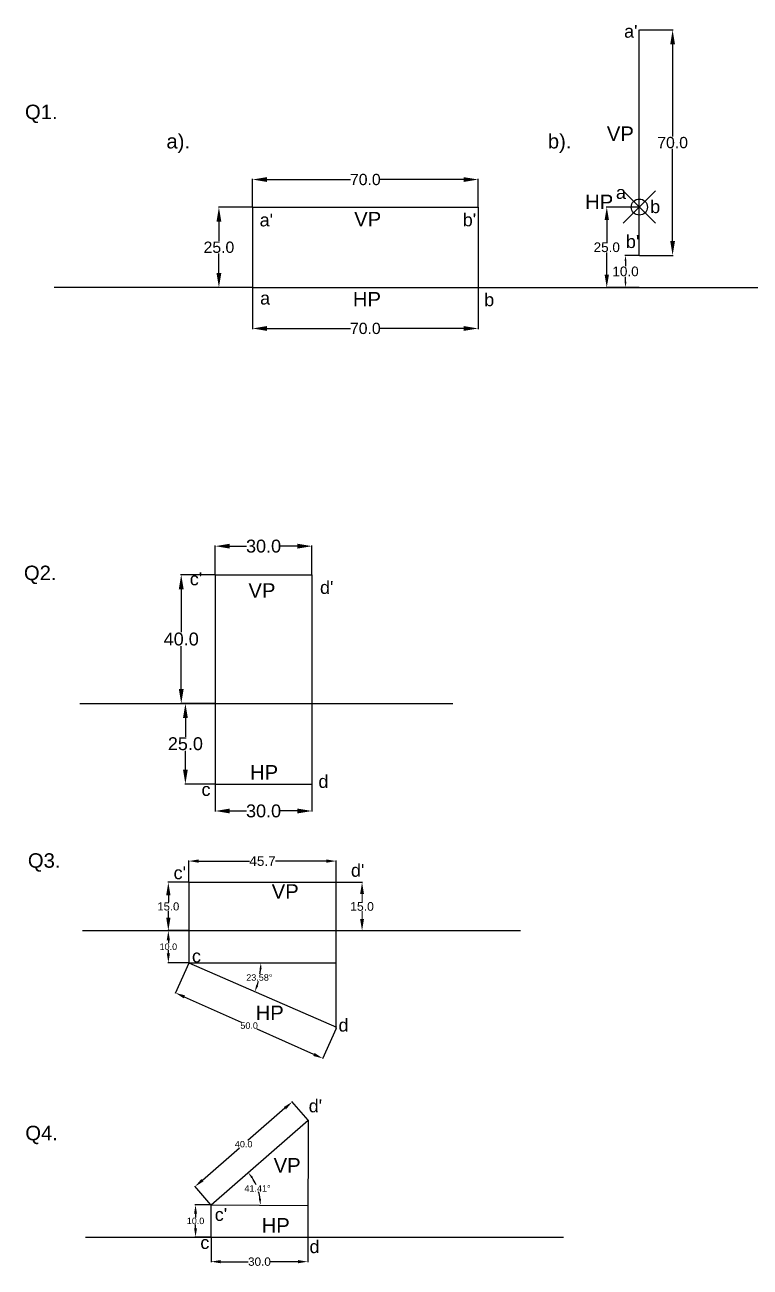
# Model space of a CAD drawing. Header units: millimetres. Extents: x 115 to 565, y 84 to 469.
# Drawn here: x 115 to 340, y 83.5 to 469.3 of the extents above; entities that cross this region are included whole.
import ezdxf

# ---------------------------------------------------------------- set-up
doc = ezdxf.new("R2010")
doc.units = ezdxf.units.MM
doc.header["$MEASUREMENT"] = 0
doc.header["$PDMODE"] = 35
doc.header["$PDSIZE"] = 5
doc.styles.get("Standard").update_dxf_attribs({"font": 'arial.ttf'})
doc.dimstyles.get("Standard").update_dxf_attribs({"dimtxt": 0.18, "dimasz": 0.18, "dimexe": 0.18, "dimexo": 0.0625, "dimgap": 0.09, "dimtad": 0, "dimtih": 1, "dimtoh": 1, "dimdec": 1, "dimzin": 0, "dimdsep": 46, "dimtxsty": 'Standard', "dimcen": 0.09, "dimadec": 0, "dimazin": 0, "dimtfac": 1, "dimtdec": 1, "dimtofl": 0, "dimtmove": 0, "dimatfit": 3, "dimfxl": 1, "dimtolj": 1, "dimtzin": 0, "dimarcsym": 0})

# ---------------------------------------------------------------- blocks, each defined once
blk = doc.blocks.new('*D12')
at = {"color": 0, "lineweight": -2, "transparency": 16777216}
for p, q in [((174.09, 298.6), (174.09, 307.58)), ((178.59, 307.4), (183.81, 307.4)), ((199.59, 307.4), (194.37, 307.4)), ((204.09, 298.6), (204.09, 307.58))]:
    blk.add_line(p, q, dxfattribs=at)
at = {"color": 0, "transparency": 16777216}
for points in [[(178.59, 308.15), (178.59, 306.65), (174.09, 307.4)], [(199.59, 308.15), (199.59, 306.65), (204.09, 307.4)]]:
    blk.add_solid(points, dxfattribs=at)
at = {"layer": 'Defpoints', "color": 0, "transparency": 16777216}
for p in [(204.09, 307.4), (174.09, 298.54), (204.09, 298.54)]:
    blk.add_point(p, dxfattribs=at)
at = {"color": 0, "transparency": 16777216, "insert": (189.09, 307.4), "char_height": 4, "attachment_point": 5}
blk.add_mtext('\\A1;30.0', dxfattribs=at)
blk = doc.blocks.new('*D13')
at = {"color": 0, "lineweight": -2, "transparency": 16777216}
for p, q in [((174.09, 233.47), (174.09, 224.99)), ((204.09, 233.47), (204.09, 224.99)), ((178.59, 225.17), (183.81, 225.17)), ((199.59, 225.17), (194.37, 225.17))]:
    blk.add_line(p, q, dxfattribs=at)
at = {"color": 0, "transparency": 16777216}
for points in [[(178.59, 225.92), (178.59, 224.42), (174.09, 225.17)], [(199.59, 225.92), (199.59, 224.42), (204.09, 225.17)]]:
    blk.add_solid(points, dxfattribs=at)
at = {"layer": 'Defpoints', "color": 0, "transparency": 16777216}
for p in [(174.09, 233.54), (204.09, 233.54), (204.09, 225.17)]:
    blk.add_point(p, dxfattribs=at)
at = {"color": 0, "transparency": 16777216, "insert": (189.09, 225.17), "char_height": 4, "attachment_point": 5}
blk.add_mtext('\\A1;30.0', dxfattribs=at)
blk = doc.blocks.new('*D14')
at = {"color": 0, "lineweight": -2, "transparency": 16777216}
for p, q in [((174.03, 298.54), (163.37, 298.54)), ((163.55, 294.04), (163.55, 280.67)), ((163.55, 263.04), (163.55, 276.4)), ((174.03, 258.54), (163.37, 258.54))]:
    blk.add_line(p, q, dxfattribs=at)
at = {"color": 0, "transparency": 16777216}
for points in [[(162.8, 294.04), (164.3, 294.04), (163.55, 298.54)], [(162.8, 263.04), (164.3, 263.04), (163.55, 258.54)]]:
    blk.add_solid(points, dxfattribs=at)
at = {"layer": 'Defpoints', "color": 0, "transparency": 16777216}
for p in [(174.09, 298.54), (163.55, 258.54), (174.09, 258.54)]:
    blk.add_point(p, dxfattribs=at)
at = {"color": 0, "transparency": 16777216, "insert": (163.55, 278.54), "char_height": 4, "attachment_point": 5}
blk.add_mtext('\\A1;40.0', dxfattribs=at)
blk = doc.blocks.new('*D15')
at = {"color": 0, "lineweight": -2, "transparency": 16777216}
for p, q in [((174.03, 258.54), (164.66, 258.54)), ((164.84, 254.04), (164.84, 248.17)), ((164.84, 238.04), (164.84, 243.9)), ((174.03, 233.54), (164.66, 233.54))]:
    blk.add_line(p, q, dxfattribs=at)
at = {"color": 0, "transparency": 16777216}
for points in [[(164.09, 254.04), (165.59, 254.04), (164.84, 258.54)], [(164.09, 238.04), (165.59, 238.04), (164.84, 233.54)]]:
    blk.add_solid(points, dxfattribs=at)
at = {"layer": 'Defpoints', "color": 0, "transparency": 16777216}
for p in [(174.09, 258.54), (164.84, 233.54), (174.09, 233.54)]:
    blk.add_point(p, dxfattribs=at)
at = {"color": 0, "transparency": 16777216, "insert": (164.84, 246.04), "char_height": 4, "attachment_point": 5}
blk.add_mtext('\\A1;25.0', dxfattribs=at)
blk = doc.blocks.new('*D16')
at = {"color": 0, "lineweight": -2, "transparency": 16777216}
for p, q in [((165.86, 203.02), (159.37, 203.02)), ((159.55, 199.02), (159.55, 196.89)), ((159.55, 192.02), (159.55, 194.16)), ((165.86, 188.02), (159.37, 188.02))]:
    blk.add_line(p, q, dxfattribs=at)
at = {"color": 0, "transparency": 16777216}
for points in [[(158.89, 199.02), (160.22, 199.02), (159.55, 203.02)], [(158.89, 192.02), (160.22, 192.02), (159.55, 188.02)]]:
    blk.add_solid(points, dxfattribs=at)
at = {"layer": 'Defpoints', "color": 0, "transparency": 16777216}
for p in [(165.93, 203.02), (159.55, 188.02), (165.93, 188.02)]:
    blk.add_point(p, dxfattribs=at)
at = {"color": 0, "transparency": 16777216, "insert": (159.55, 195.52), "char_height": 2.5, "attachment_point": 5}
blk.add_mtext('\\A1;15.0', dxfattribs=at)
blk = doc.blocks.new('*D17')
at = {"color": 0, "lineweight": -2, "transparency": 16777216}
for p, q in [((211.67, 203.02), (219.82, 203.02)), ((211.67, 188.02), (219.82, 188.02))]:
    blk.add_line(p, q, dxfattribs=at)
at = {"color": 0, "lineweight": 9, "transparency": 16777216}
for p, q in [((219.64, 199.42), (219.64, 196.99)), ((219.64, 191.62), (219.64, 194.05))]:
    blk.add_line(p, q, dxfattribs=at)
at = {"color": 0, "transparency": 16777216}
for points in [[(219.04, 199.42), (220.24, 199.42), (219.64, 203.02)], [(219.04, 191.62), (220.24, 191.62), (219.64, 188.02)]]:
    blk.add_solid(points, dxfattribs=at)
at = {"layer": 'Defpoints', "color": 0, "transparency": 16777216}
for p in [(211.6, 203.02), (211.6, 188.02), (219.64, 188.02)]:
    blk.add_point(p, dxfattribs=at)
at = {"color": 0, "transparency": 16777216, "insert": (219.64, 195.52), "char_height": 2.7, "attachment_point": 5}
blk.add_mtext('\\A1;15.0', dxfattribs=at)
blk = doc.blocks.new('*D18')
at = {"color": 0, "lineweight": -2, "transparency": 16777216}
for p, q in [((165.9, 177.96), (161.7, 168.52)), ((164.51, 167.47), (182.11, 159.63)), ((204.71, 149.57), (187.11, 157.41)), ((211.58, 157.63), (207.37, 148.18))]:
    blk.add_line(p, q, dxfattribs=at)
at = {"color": 0, "transparency": 16777216}
for points in [[(164.71, 167.92), (164.31, 167.01), (161.77, 168.69)], [(204.91, 150.03), (204.5, 149.11), (207.45, 148.35)]]:
    blk.add_solid(points, dxfattribs=at)
at = {"layer": 'Defpoints', "color": 0, "transparency": 16777216}
for p in [(165.93, 178.02), (211.6, 157.68), (207.45, 148.35)]:
    blk.add_point(p, dxfattribs=at)
at = {"color": 0, "transparency": 16777216, "insert": (184.61, 158.52), "char_height": 2, "attachment_point": 5}
blk.add_mtext('\\A1;50.0', dxfattribs=at)
blk = doc.blocks.new('*D19')
at = {"color": 0, "lineweight": -2, "transparency": 16777216}
for p, q in [((165.86, 188.02), (159.37, 188.02)), ((159.55, 185.02), (159.55, 184.13)), ((159.55, 181.02), (159.55, 181.91)), ((165.86, 178.02), (159.37, 178.02))]:
    blk.add_line(p, q, dxfattribs=at)
at = {"color": 0, "transparency": 16777216}
for points in [[(159.05, 185.02), (160.05, 185.02), (159.55, 188.02)], [(159.05, 181.02), (160.05, 181.02), (159.55, 178.02)]]:
    blk.add_solid(points, dxfattribs=at)
at = {"layer": 'Defpoints', "color": 0, "transparency": 16777216}
for p in [(159.55, 188.02), (165.93, 188.02), (165.93, 178.02)]:
    blk.add_point(p, dxfattribs=at)
at = {"color": 0, "transparency": 16777216, "insert": (159.55, 183.02), "char_height": 2, "attachment_point": 5}
blk.add_mtext('\\A1;10.0', dxfattribs=at)
blk = doc.blocks.new('*D2')
at = {"color": 0, "lineweight": -2, "transparency": 16777216}
for p, q in [((172.81, 92.81), (172.81, 85.05)), ((202.81, 92.81), (202.81, 85.05)), ((175.81, 85.23), (184.35, 85.23)), ((199.81, 85.23), (191.28, 85.23))]:
    blk.add_line(p, q, dxfattribs=at)
at = {"color": 0, "transparency": 16777216}
for points in [[(175.81, 85.73), (175.81, 84.73), (172.81, 85.23)], [(199.81, 85.73), (199.81, 84.73), (202.81, 85.23)]]:
    blk.add_solid(points, dxfattribs=at)
at = {"layer": 'Defpoints', "color": 0, "transparency": 16777216}
for p in [(172.81, 92.87), (202.81, 92.87), (202.81, 85.23)]:
    blk.add_point(p, dxfattribs=at)
at = {"color": 0, "transparency": 16777216, "insert": (187.81, 85.23), "char_height": 2.6, "attachment_point": 5}
blk.add_mtext('\\A1;30.0', dxfattribs=at)
blk = doc.blocks.new('*D32')
at = {"color": 0, "lineweight": -2, "transparency": 16777216}
for p, q in [((172.75, 102.87), (167.81, 102.87)), ((167.99, 100.17), (167.99, 98.98)), ((167.99, 95.57), (167.99, 96.76)), ((172.75, 92.87), (167.81, 92.87))]:
    blk.add_line(p, q, dxfattribs=at)
at = {"color": 0, "transparency": 16777216}
for points in [[(167.54, 100.17), (168.44, 100.17), (167.99, 102.87)], [(167.54, 95.57), (168.44, 95.57), (167.99, 92.87)]]:
    blk.add_solid(points, dxfattribs=at)
at = {"layer": 'Defpoints', "color": 0, "transparency": 16777216}
for p in [(167.99, 102.87), (172.81, 102.87), (172.81, 92.87)]:
    blk.add_point(p, dxfattribs=at)
at = {"color": 0, "transparency": 16777216, "insert": (167.99, 97.87), "char_height": 2, "attachment_point": 5}
blk.add_mtext('\\A1;10.0', dxfattribs=at)
blk = doc.blocks.new('*D34')
at = {"color": 0, "lineweight": -2, "transparency": 16777216}
for p, q in [((165.93, 203.08), (165.93, 209.8)), ((168.93, 209.62), (184.72, 209.62)), ((208.6, 209.62), (192.81, 209.62)), ((211.6, 203.08), (211.6, 209.8))]:
    blk.add_line(p, q, dxfattribs=at)
at = {"color": 0, "transparency": 16777216}
for points in [[(168.93, 210.12), (168.93, 209.12), (165.93, 209.62)], [(208.6, 210.12), (208.6, 209.12), (211.6, 209.62)]]:
    blk.add_solid(points, dxfattribs=at)
at = {"layer": 'Defpoints', "color": 0, "transparency": 16777216}
for p in [(211.6, 209.62), (165.93, 203.02), (211.6, 203.02)]:
    blk.add_point(p, dxfattribs=at)
at = {"color": 0, "transparency": 16777216, "insert": (188.77, 209.62), "char_height": 3, "attachment_point": 5}
blk.add_mtext('\\A1;45.7', dxfattribs=at)
blk = doc.blocks.new('*D35')
at = {"color": 0, "lineweight": -2, "transparency": 16777216}
for p, q in [((185.66, 412.76), (185.66, 421.42)), ((190.16, 421.24), (216.05, 421.24)), ((251.16, 421.24), (225.28, 421.24)), ((255.66, 412.76), (255.66, 421.42))]:
    blk.add_line(p, q, dxfattribs=at)
at = {"color": 0, "transparency": 16777216}
for points in [[(190.16, 421.99), (190.16, 420.49), (185.66, 421.24)], [(251.16, 421.99), (251.16, 420.49), (255.66, 421.24)]]:
    blk.add_solid(points, dxfattribs=at)
at = {"layer": 'Defpoints', "color": 0, "transparency": 16777216}
for p in [(255.66, 421.24), (185.66, 412.7), (255.66, 412.7)]:
    blk.add_point(p, dxfattribs=at)
at = {"color": 0, "transparency": 16777216, "insert": (220.66, 421.24), "char_height": 3.5, "attachment_point": 5}
blk.add_mtext('\\A1;70.0', dxfattribs=at)
blk = doc.blocks.new('*D36')
at = {"color": 0, "lineweight": -2, "transparency": 16777216}
for p, q in [((185.6, 412.7), (175.06, 412.7)), ((175.24, 408.2), (175.24, 402.08)), ((175.24, 392.2), (175.24, 398.32)), ((185.6, 387.7), (175.06, 387.7))]:
    blk.add_line(p, q, dxfattribs=at)
at = {"color": 0, "transparency": 16777216}
for points in [[(174.49, 408.2), (175.99, 408.2), (175.24, 412.7)], [(174.49, 392.2), (175.99, 392.2), (175.24, 387.7)]]:
    blk.add_solid(points, dxfattribs=at)
at = {"layer": 'Defpoints', "color": 0, "transparency": 16777216}
for p in [(185.66, 412.7), (175.24, 387.7), (185.66, 387.7)]:
    blk.add_point(p, dxfattribs=at)
at = {"color": 0, "transparency": 16777216, "insert": (175.24, 400.2), "char_height": 3.5, "attachment_point": 5}
blk.add_mtext('\\A1;25.0', dxfattribs=at)
blk = doc.blocks.new('*D37')
at = {"color": 0, "lineweight": -2, "transparency": 16777216}
for p, q in [((305.73, 467.7), (316.17, 467.7)), ((315.99, 463.2), (315.99, 434.58)), ((315.99, 402.2), (315.99, 430.82)), ((305.73, 397.7), (316.17, 397.7))]:
    blk.add_line(p, q, dxfattribs=at)
at = {"color": 0, "transparency": 16777216}
for points in [[(315.24, 463.2), (316.74, 463.2), (315.99, 467.7)], [(315.24, 402.2), (316.74, 402.2), (315.99, 397.7)]]:
    blk.add_solid(points, dxfattribs=at)
at = {"layer": 'Defpoints', "color": 0, "transparency": 16777216}
for p in [(305.66, 467.7), (305.66, 397.7), (315.99, 397.7)]:
    blk.add_point(p, dxfattribs=at)
at = {"color": 0, "transparency": 16777216, "insert": (315.99, 432.7), "char_height": 3.5, "attachment_point": 5}
blk.add_mtext('\\A1;70.0', dxfattribs=at)
blk = doc.blocks.new('*D38')
at = {"color": 0, "lineweight": -2, "transparency": 16777216}
for p, q in [((305.6, 397.7), (301.2, 397.7)), ((301.38, 395.9), (301.38, 394.32)), ((301.38, 389.5), (301.38, 391.08)), ((305.6, 387.7), (301.2, 387.7))]:
    blk.add_line(p, q, dxfattribs=at)
at = {"color": 0, "transparency": 16777216}
for points in [[(301.08, 395.9), (301.68, 395.9), (301.38, 397.7)], [(301.08, 389.5), (301.68, 389.5), (301.38, 387.7)]]:
    blk.add_solid(points, dxfattribs=at)
at = {"layer": 'Defpoints', "color": 0, "transparency": 16777216}
for p in [(305.66, 397.7), (301.38, 387.7), (305.66, 387.7)]:
    blk.add_point(p, dxfattribs=at)
at = {"color": 0, "transparency": 16777216, "insert": (301.38, 392.7), "char_height": 3, "attachment_point": 5}
blk.add_mtext('\\A1;10.0', dxfattribs=at)
blk = doc.blocks.new('*D39')
at = {"color": 0, "lineweight": -2, "transparency": 16777216}
for p, q in [((185.66, 387.64), (185.66, 374.82)), ((255.66, 387.64), (255.66, 374.82)), ((190.16, 375), (216.05, 375)), ((251.16, 375), (225.28, 375))]:
    blk.add_line(p, q, dxfattribs=at)
at = {"color": 0, "transparency": 16777216}
for points in [[(190.16, 375.75), (190.16, 374.25), (185.66, 375)], [(251.16, 375.75), (251.16, 374.25), (255.66, 375)]]:
    blk.add_solid(points, dxfattribs=at)
at = {"layer": 'Defpoints', "color": 0, "transparency": 16777216}
for p in [(185.66, 387.7), (255.66, 387.7), (255.66, 375)]:
    blk.add_point(p, dxfattribs=at)
at = {"color": 0, "transparency": 16777216, "insert": (220.66, 375), "char_height": 3.5, "attachment_point": 5}
blk.add_mtext('\\A1;70.0', dxfattribs=at)
blk = doc.blocks.new('*D10')
at = {"color": 0, "lineweight": -2, "transparency": 16777216}
for p, q in [((305.6, 412.7), (295.38, 412.7)), ((295.56, 408.7), (295.56, 401.82)), ((295.56, 391.7), (295.56, 398.58)), ((305.6, 387.7), (295.38, 387.7))]:
    blk.add_line(p, q, dxfattribs=at)
at = {"color": 0, "transparency": 16777216}
for points in [[(294.9, 408.7), (296.23, 408.7), (295.56, 412.7)], [(294.9, 391.7), (296.23, 391.7), (295.56, 387.7)]]:
    blk.add_solid(points, dxfattribs=at)
at = {"layer": 'Defpoints', "color": 0, "transparency": 16777216}
for p in [(305.66, 412.7), (295.56, 387.7), (305.66, 387.7)]:
    blk.add_point(p, dxfattribs=at)
at = {"color": 0, "transparency": 16777216, "insert": (295.56, 400.2), "char_height": 3, "attachment_point": 5}
blk.add_mtext('\\A1;25.0', dxfattribs=at)
blk = doc.blocks.new('*D50')
at = {"color": 0, "lineweight": -2, "transparency": 16777216}
for start, end in [(23.9593, 33.6085), (7.2037, 15.2448)]:
    blk.add_arc((172.81, 102.87), 15.29, start, end, dxfattribs=at)
at = {"color": 0, "transparency": 16777216}
for points in [[(185.28, 111.13), (185.81, 111.53), (184.33, 112.92)], [(188.31, 104.8), (187.65, 104.76), (188.1, 102.79)]]:
    blk.add_solid(points, dxfattribs=at)
at = {"layer": 'Defpoints', "color": 0, "transparency": 16777216}
for p in [(202.95, 129.17), (186.4, 109.88), (172.81, 102.87), (172.81, 102.87), (202.87, 102.71)]:
    blk.add_point(p, dxfattribs=at)
at = {"color": 0, "transparency": 16777216, "insert": (187.22, 107.98), "char_height": 2, "attachment_point": 5}
blk.add_mtext('\\A1;41.41°', dxfattribs=at)
blk = doc.blocks.new('*D52')
at = {"color": 0, "lineweight": -2, "transparency": 16777216}
for p, q in [((195.73, 132.88), (184.19, 122.82)), ((202.91, 129.22), (197.87, 134.99)), ((170.11, 110.53), (181.65, 120.6)), ((172.77, 102.91), (167.73, 108.69))]:
    blk.add_line(p, q, dxfattribs=at)
at = {"color": 0, "transparency": 16777216}
for points in [[(195.4, 133.26), (196.06, 132.51), (197.99, 134.86)], [(169.78, 110.91), (170.44, 110.15), (167.85, 108.56)]]:
    blk.add_solid(points, dxfattribs=at)
at = {"layer": 'Defpoints', "color": 0, "transparency": 16777216}
for p in [(197.99, 134.86), (202.95, 129.17), (172.81, 102.87)]:
    blk.add_point(p, dxfattribs=at)
at = {"color": 0, "transparency": 16777216, "insert": (182.92, 121.71), "char_height": 2, "attachment_point": 5}
blk.add_mtext('\\A1;40.0', dxfattribs=at)
blk = doc.blocks.new('*D54')
at = {"color": 0, "lineweight": -2, "transparency": 16777216}
for start, end in [(351.1111, 354.865), (341.555, 345.2779)]:
    blk.add_arc((165.93, 178.02), 22.32, start, end, dxfattribs=at)
at = {"color": 0, "transparency": 16777216}
for points in [[(187.83, 176.04), (188.49, 176.01), (188.25, 178.02)], [(187.42, 170.84), (186.79, 171.08), (186.39, 169.09)]]:
    blk.add_solid(points, dxfattribs=at)
at = {"layer": 'Defpoints', "color": 0, "transparency": 16777216}
for p in [(165.93, 178.02), (165.93, 178.02), (211.6, 178.02), (187.42, 171.97), (211.75, 158.02)]:
    blk.add_point(p, dxfattribs=at)
at = {"color": 0, "transparency": 16777216, "insert": (187.78, 173.46), "char_height": 2, "attachment_point": 5}
blk.add_mtext('\\A1;23.58°', dxfattribs=at)

msp = doc.modelspace()

# ---------------------------------------------------------------- linework, layer by layer
at = {"color": 3}
for p, q in [((305.66, 397.7), (305.66, 467.7)), ((185.66, 412.7), (255.66, 412.7)), ((185.66, 387.7), (255.66, 387.7)), ((174.09, 298.54), (204.09, 298.54)), ((174.09, 233.54), (204.09, 233.54)), ((165.93, 203.02), (211.6, 203.02)), ((165.93, 178.02), (211.75, 158.02)), ((172.81, 102.87), (202.95, 129.17)), ((172.81, 92.87), (202.81, 92.87))]:
    msp.add_line(p, q, dxfattribs=at)
for p, q in [((185.66, 412.7), (185.66, 387.7)), ((255.66, 412.7), (255.66, 387.7)), ((175.06, 387.7), (124.17, 387.7)), ((185.66, 387.7), (175.24, 387.7)), ((185.66, 387.7), (508.16, 387.7)), ((174.09, 298.54), (174.09, 233.54)), ((204.09, 298.54), (204.09, 233.54)), ((132.08, 258.54), (247.83, 258.54)), ((165.93, 203.02), (165.93, 178.02)), ((211.6, 188.02), (211.6, 203.02)), ((132.9, 188.02), (268.77, 188.02)), ((132.9, 188.02), (165.93, 188.02)), ((211.6, 157.68), (211.6, 188.02)), ((165.93, 178.02), (211.6, 178.02)), ((202.95, 129.17), (202.81, 92.87)), ((172.81, 92.87), (172.81, 102.87)), ((172.81, 102.87), (202.87, 102.71)), ((133.82, 92.87), (282.11, 92.87))]:
    msp.add_line(p, q)
msp.add_point((305.66, 412.7))

# ---------------------------------------------------------------- texts
at = {"attachment_point": 1}
for s, insert, char_height in [("a'", (300.93, 469.28), 4), ('Q1.', (115.07, 444.49), 4.5), ('VP', (295.58, 437.73), 4.5), ('a).', (158.95, 435.39), 4.5), ('b).', (277.28, 435.39), 4.5), ('a', (298.41, 419.23), 4), ('HP', (288.84, 416.56), 4.5), ('b', (309.03, 414.82), 4), ("a'", (187.87, 410.69), 4), ('VP', (217.21, 411.2), 4.5), ("b'", (250.88, 410.72), 4), ("b'", (301.49, 403.98), 4), ('HP', (216.79, 386.33), 4.5), ('b', (257.54, 385.92), 4), ('a', (188.01, 386.43), 4), ('Q2.', (114.74, 301.35), 4.5), ("c'", (166.2, 299.25), 4), ('VP', (184.4, 295.9), 4.5), ("d'", (206.6, 296.59), 4), ('HP', (184.88, 239.43), 4.5), ('d', (206.1, 236.35), 4), ('c', (169.84, 233.85), 4), ('Q3.', (115.97, 212.04), 4.5), ("d'", (216.2, 208.75), 4), ("c'", (161.18, 207.98), 4), ('VP', (191.61, 202.44), 4.5), ('c', (166.88, 182.14), 4), ('HP', (186.63, 164.74), 4.5), ('d', (212.35, 160.68), 4), ("d'", (203.09, 135.6), 4), ('Q4.', (115.17, 127.42), 4.5), ('VP', (192.22, 117.41), 4.5), ("c'", (173.95, 101.89), 4), ('HP', (188.49, 98.76), 4.5), ('c', (169.48, 93.17), 4), ('d', (203.35, 91.89), 4)]:
    msp.add_mtext_dynamic_manual_height_columns(s, width=0.7996, gutter_width=1, heights=[0.568], dxfattribs=dict(at, insert=insert, char_height=char_height))

# ---------------------------------------------------------------- dimensions: what is measured, and where the dimension line sits
at = {"color": 1}
for base, p1, p2, override, picture, middle in [((315.99, 397.7), (305.66, 467.7), (305.66, 397.7), {"dimscale": 1, "dimtxt": 3.5, "dimasz": 4.5}, '*D37', (315.99, 432.7)), ((175.24, 387.7), (185.66, 412.7), (185.66, 387.7), {"dimscale": 1, "dimtxt": 3.5, "dimasz": 4.5}, '*D36', (175.24, 400.2)), ((295.56, 387.7), (305.66, 412.7), (305.66, 387.7), {"dimtxt": 3, "dimasz": 4}, '*D10', (295.56, 400.2)), ((301.38, 387.7), (305.66, 397.7), (305.66, 387.7), {"dimtxt": 3, "dimasz": 1.8}, '*D38', (301.38, 392.7)), ((159.55, 188.02), (165.93, 203.02), (165.93, 188.02), {"dimtxt": 2.5, "dimasz": 4}, '*D16', (159.55, 195.52)), ((219.64, 188.02), (211.6, 203.02), (211.6, 188.02), {"dimtxt": 2.7, "dimasz": 3.6, "dimlwd": 9}, '*D17', (219.64, 195.52)), ((159.55, 188.02), (165.93, 178.02), (165.93, 188.02), {"dimtxt": 2, "dimasz": 3}, '*D19', (159.55, 183.02)), ((167.99, 102.87), (172.81, 92.87), (172.81, 102.87), {"dimtxt": 2, "dimasz": 2.7}, '*D32', (167.99, 97.87))]:
    dim = msp.add_linear_dim(base=base, p1=p1, p2=p2, angle=90, dimstyle='Standard', override=override, dxfattribs=at)
    dim.commit()
    dim.dimension.update_dxf_attribs({"geometry": picture, "text_midpoint": middle})
for base, p1, p2, override, picture, middle in [((255.66, 421.24), (185.66, 412.7), (255.66, 412.7), {"dimscale": 1, "dimtxt": 3.5, "dimasz": 4.5}, '*D35', (220.66, 421.24)), ((255.66, 375), (185.66, 387.7), (255.66, 387.7), {"dimscale": 1, "dimtxt": 3.5, "dimasz": 4.5}, '*D39', (220.66, 375)), ((204.09, 307.4), (174.09, 298.54), (204.09, 298.54), {"dimtxt": 4, "dimasz": 4.5}, '*D12', (189.09, 307.4)), ((204.09, 225.17), (174.09, 233.54), (204.09, 233.54), {"dimtxt": 4, "dimasz": 4.5}, '*D13', (189.09, 225.17)), ((211.6, 209.62), (165.93, 203.02), (211.6, 203.02), {"dimtxt": 3, "dimasz": 3}, '*D34', (188.77, 209.62)), ((202.81, 85.23), (172.81, 92.87), (202.81, 92.87), {"dimtxt": 2.6, "dimasz": 3}, '*D2', (187.81, 85.23))]:
    dim = msp.add_linear_dim(base=base, p1=p1, p2=p2, dimstyle='Standard', override=override, dxfattribs=at)
    dim.commit()
    dim.dimension.update_dxf_attribs({"geometry": picture, "text_midpoint": middle})
for base, p1, p2, picture, middle in [((163.55, 258.54), (174.09, 298.54), (174.09, 258.54), '*D14', (163.55, 278.54)), ((164.84, 233.54), (174.09, 258.54), (174.09, 233.54), '*D15', (164.84, 246.04))]:
    dim = msp.add_linear_dim(base=base, p1=p1, p2=p2, angle=90, dimstyle='Standard', override={"dimtxt": 4, "dimasz": 4.5}, dxfattribs=at)
    dim.commit()
    dim.dimension.update_dxf_attribs({"geometry": picture, "text_midpoint": middle, "dimtype": 160})
for p1, p2, distance, picture, middle in [((165.93, 178.02), (211.6, 157.68), -10.22, '*D18', (184.61, 158.52)), ((172.81, 102.87), (202.95, 129.17), 7.55, '*D52', (182.92, 121.71))]:
    dim = msp.add_aligned_dim(p1=p1, p2=p2, distance=distance, dimstyle='Standard', override={"dimtxt": 2, "dimasz": 3}, dxfattribs=at)
    dim.commit()
    dim.dimension.update_dxf_attribs({"geometry": picture, "text_midpoint": middle})
dim = msp.add_angular_dim_2l(base=(187.42, 171.97), line1=((165.93, 178.02), (211.75, 158.02)), line2=((165.93, 178.02), (211.6, 178.02)), dimstyle='Standard', override={"dimtxt": 2, "dimasz": 2, "dimadec": 2}, dxfattribs=at)
dim.commit()
dim.dimension.update_dxf_attribs({"geometry": '*D54', "text_midpoint": (187.78, 173.46)})
dim = msp.add_angular_dim_2l(base=(186.4, 109.88), line1=((172.81, 102.87), (202.87, 102.71)), line2=((172.81, 102.87), (202.95, 129.17)), dimstyle='Standard', override={"dimtxt": 2, "dimasz": 2, "dimadec": 2}, dxfattribs=at)
dim.commit()
dim.dimension.update_dxf_attribs({"geometry": '*D50', "text_midpoint": (187.22, 107.98), "dimtype": 162})

doc.saveas('drawing.dxf')
